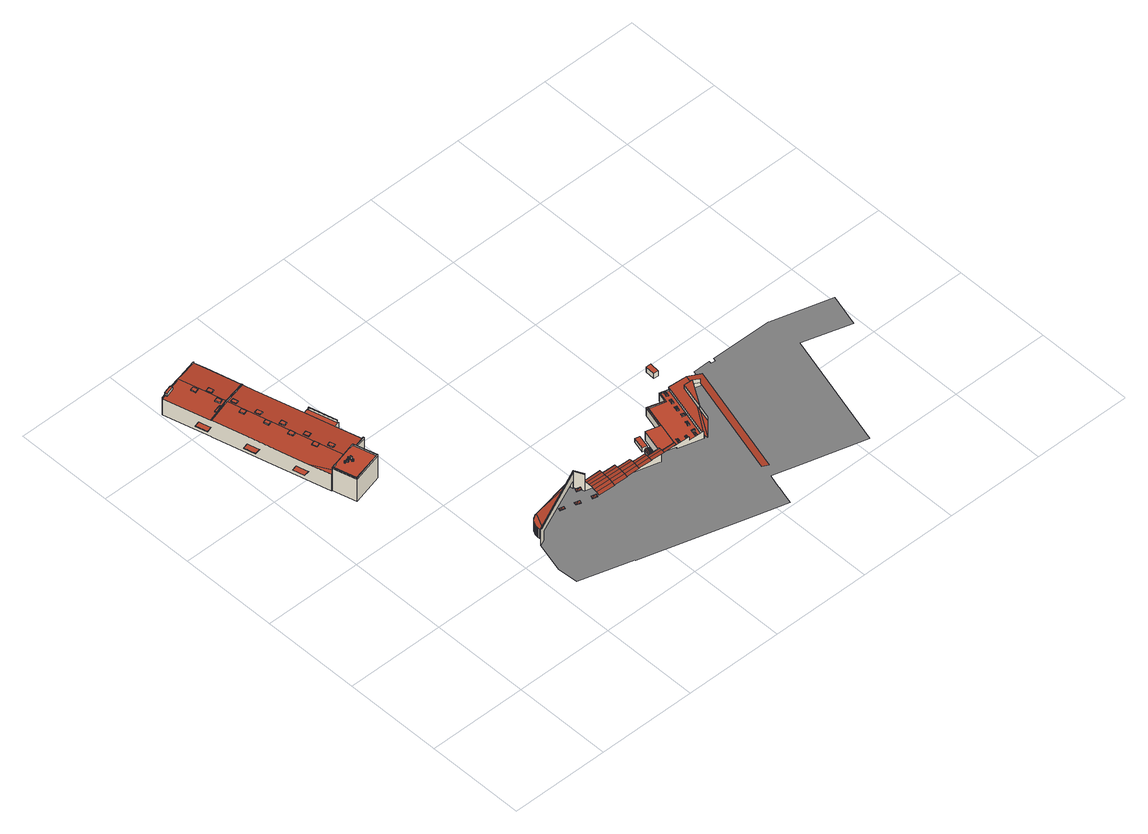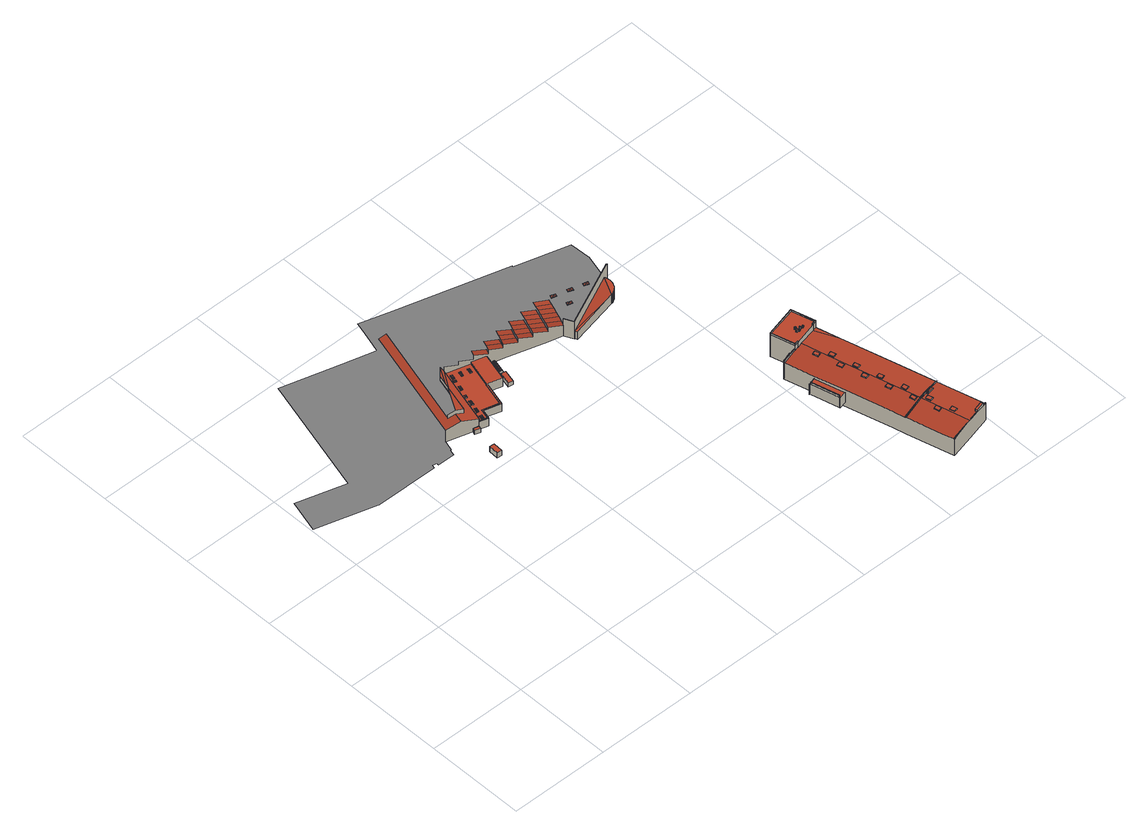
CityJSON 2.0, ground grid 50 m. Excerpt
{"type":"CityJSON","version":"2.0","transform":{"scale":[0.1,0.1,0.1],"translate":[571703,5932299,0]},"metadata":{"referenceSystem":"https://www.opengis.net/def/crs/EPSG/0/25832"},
"CityObjects":{
"building1":{"type":"Building","attributes":{"Grundfläche 2D":"2249.608768","Grundhöhe NN":"0.854"},"children":["building1-1","building1-2","building1-3","building1-4","building1-5","building1-6","building1-7","building1-8","building1-9","building1-10","building1-11","building1-12","building1-13","building1-14","building1-15","building1-16","building1-17","building1-18","building1-19","building1-20","building1-21","building1-22","building1-23","building1-24","building1-25","building1-26","building1-27"],"geometry":[{"type":"Solid","lod":"3","boundaries":[[[[0,1,2,3,4,5,6,7,8,9,10,11,12]],[[13,14,15,16]],[[16,17,13]],[[18,19,20,21,22,23,24,25,26,27,28,29,30,16,15,31,32,33]],[[34,35,36,37,38,39,40,41,42,43,22,21,20,19,18,33,32,31,44,45,46,47,48,49,50]],[[51,52,53,54,55,56,57,58,59,60,61]],[[60,59,5,4]],[[6,5,59,58]],[[58,57,7,6]],[[8,7,57,56]],[[9,8,56,55]],[[10,9,55,54]],[[54,53,11,10]],[[53,62,12,11]],[[62,63,0,12]],[[1,0,63,64]],[[64,65,66,3,2,1]],[[66,61,60,4,3]],[[49,48,67,68,69,70,50]],[[71,72,73,74,42,41,40,39,38,37,36,35,34,50,70,75]],[[42,74,76,77,26,25,24,23,22,43]],[[27,26,77,78,79,80,81,82,17,16,30,29,28]],[[13,17,82,83]],[[53,14,13,62]],[[62,13,83,84,63]],[[64,63,84,85]],[[68,67,48,47,46,66,65,64,85,69]],[[66,46,45,61]],[[61,45,44,51]],[[52,51,44,31,15]],[[52,15,14,53]],[[71,75,70,69,85,84,83,82,81,80,79,78,77,76,74,73,72]]]],"semantics":{"surfaces":[{"type":"RoofSurface"},{"type":"WallSurface"},{"type":"GroundSurface"}],"values":[[0,0,0,0,0,0,1,1,1,1,1,1,1,1,1,1,1,1,1,1,1,1,1,1,1,1,1,1,1,1,1,2]]}}]},
"building1-1":{"type":"BuildingInstallation","parents":["building1"],"geometry":[{"type":"MultiSurface","lod":"3","boundaries":[[[86,87,88,89,90]],[[88,87,91,92]],[[93,90,89,88,92,94]],[[86,90,93,95]],[[87,86,95,91]]],"semantics":{"surfaces":[{"type":"RoofSurface"},{"type":"WallSurface"}],"values":[0,1,1,1,1]}}]},
"building1-2":{"type":"BuildingInstallation","parents":["building1"],"geometry":[{"type":"MultiSurface","lod":"3","boundaries":[[[96,97,98,99]],[[99,98,100,101]],[[96,99,101,102]],[[97,96,102,103]],[[98,97,103,100]]],"semantics":{"surfaces":[{"type":"RoofSurface"},{"type":"WallSurface"}],"values":[0,1,1,1,1]}}]},
"building1-3":{"type":"BuildingInstallation","parents":["building1"],"geometry":[{"type":"MultiSurface","lod":"3","boundaries":[[[104,105,106,107,108,109,110,111,112,113,114]],[[115,116,106,105]],[[116,117,107,106]],[[118,119,115,105,104,114]],[[117,120,121,109,108,107]],[[121,122,110,109]],[[122,123,111,110]],[[123,124,112,111]],[[124,125,118,114,113,112]]],"semantics":{"surfaces":[{"type":"RoofSurface"},{"type":"WallSurface"}],"values":[0,1,1,1,1,1,1,1,1]}}]},
"building1-4":{"type":"BuildingInstallation","parents":["building1"],"geometry":[{"type":"MultiSurface","lod":"3","boundaries":[[[126,127,128,129]],[[130,131,127,126]],[[131,132,128,127]],[[132,133,129,128]],[[133,130,126,129]]],"semantics":{"surfaces":[{"type":"RoofSurface"},{"type":"WallSurface"}],"values":[0,1,1,1,1]}}]},
"building1-5":{"type":"BuildingInstallation","parents":["building1"],"geometry":[{"type":"MultiSurface","lod":"3","boundaries":[[[134,135,136,137]],[[135,134,138,139]],[[139,140,136,135]],[[140,141,137,136]],[[141,138,134,137]]],"semantics":{"surfaces":[{"type":"RoofSurface"},{"type":"WallSurface"}],"values":[0,1,1,1,1]}}]},
"building1-6":{"type":"BuildingInstallation","parents":["building1"],"geometry":[{"type":"MultiSurface","lod":"3","boundaries":[[[142,143,144,145]],[[142,146,147,143]],[[148,149,145]],[[149,142,145]],[[150,151,146]],[[151,147,146]],[[149,148,152,153]],[[153,154,142,149]],[[154,155,146,142]],[[155,156,150,146]],[[156,157,151,150]],[[157,158,147,151]],[[143,147,158,159]]],"semantics":{"surfaces":[{"type":"RoofSurface"},{"type":"WallSurface"}],"values":[0,0,0,0,0,0,1,1,1,1,1,1,1]}}]},
"building1-7":{"type":"BuildingInstallation","parents":["building1"],"geometry":[{"type":"MultiSurface","lod":"3","boundaries":[[[160,161,162,144,143,163,164,165,166]],[[160,167,168,161]],[[28,29,164,163]],[[164,29,18,169,38,167,160,166,165]],[[38,39,168,167]],[[39,170,161,168]],[[170,19,152,148,145,144,162,161]],[[143,159,28,163]]],"semantics":{"surfaces":[{"type":"RoofSurface"},{"type":"WallSurface"}],"values":[0,0,1,1,1,1,1,1]}}]},
"building1-8":{"type":"BuildingInstallation","parents":["building1"],"geometry":[{"type":"MultiSurface","lod":"3","boundaries":[[[171,172,173,174]],[[175,176,174,173]],[[171,174,176,177]],[[177,178,172,171]],[[173,172,178,175]]],"semantics":{"surfaces":[{"type":"RoofSurface"},{"type":"WallSurface"}],"values":[0,1,1,1,1]}}]},
"building1-9":{"type":"BuildingInstallation","parents":["building1"],"geometry":[{"type":"MultiSurface","lod":"3","boundaries":[[[179,180,181,182]],[[183,184,182,181]],[[179,182,184,185]],[[185,186,180,179]],[[181,180,186,183]]],"semantics":{"surfaces":[{"type":"RoofSurface"},{"type":"WallSurface"}],"values":[0,1,1,1,1]}}]},
"building1-10":{"type":"BuildingInstallation","parents":["building1"],"geometry":[{"type":"MultiSurface","lod":"3","boundaries":[[[187,188,189,190]],[[191,192,190,189]],[[187,190,192,193]],[[193,194,188,187]],[[189,188,194,191]]],"semantics":{"surfaces":[{"type":"RoofSurface"},{"type":"WallSurface"}],"values":[0,1,1,1,1]}}]},
"building1-11":{"type":"BuildingInstallation","parents":["building1"],"geometry":[{"type":"MultiSurface","lod":"3","boundaries":[[[195,196,197,198,199]],[[24,25,200,196,195,201]],[[197,196,200,202,203,204]],[[198,197,204,205]],[[206,207,201,195,199,198,205]]],"semantics":{"surfaces":[{"type":"RoofSurface"},{"type":"WallSurface"}],"values":[0,1,1,1,1]}}]},
"building1-12":{"type":"BuildingInstallation","parents":["building1"],"geometry":[{"type":"MultiSurface","lod":"3","boundaries":[[[207,208,23,201]],[[209,210,43,211]],[[43,210,42]],[[201,23,24]],[[206,208,207]],[[209,211,41]],[[41,42,210,209]]],"semantics":{"surfaces":[{"type":"RoofSurface"},{"type":"WallSurface"}],"values":[0,0,1,1,1,1,1]}}]},
"building1-13":{"type":"BuildingInstallation","parents":["building1"],"geometry":[{"type":"MultiSurface","lod":"3","boundaries":[[[212,213,214,215]],[[213,212,216,217]],[[215,214,218,219]],[[212,215,219,216]],[[214,213,217,218]]],"semantics":{"surfaces":[{"type":"RoofSurface"},{"type":"WallSurface"}],"values":[0,1,1,1,1]}}]},
"building1-14":{"type":"BuildingInstallation","parents":["building1"],"geometry":[{"type":"MultiSurface","lod":"3","boundaries":[[[220,221,222,223]],[[224,225,223,222]],[[220,223,225,226]],[[226,227,221,220]],[[222,221,227,224]]],"semantics":{"surfaces":[{"type":"RoofSurface"},{"type":"WallSurface"}],"values":[0,1,1,1,1]}}]},
"building1-15":{"type":"BuildingInstallation","parents":["building1"],"geometry":[{"type":"MultiSurface","lod":"3","boundaries":[[[228,229,230,231]],[[232,233,231,230]],[[228,231,233,234]],[[234,235,229,228]],[[230,229,235,232]]],"semantics":{"surfaces":[{"type":"RoofSurface"},{"type":"WallSurface"}],"values":[0,1,1,1,1]}}]},
"building1-16":{"type":"BuildingInstallation","parents":["building1"],"geometry":[{"type":"MultiSurface","lod":"3","boundaries":[[[236,237,238,239]],[[239,238,240,241]],[[236,239,241,242]],[[237,236,242,243]],[[238,237,243,240]]],"semantics":{"surfaces":[{"type":"RoofSurface"},{"type":"WallSurface"}],"values":[0,1,1,1,1]}}]},
"building1-17":{"type":"BuildingInstallation","parents":["building1"],"geometry":[{"type":"MultiSurface","lod":"3","boundaries":[[[244,245,246,247]],[[247,246,248,249]],[[244,247,249,250]],[[245,244,250,251]],[[246,245,251,248]]],"semantics":{"surfaces":[{"type":"RoofSurface"},{"type":"WallSurface"}],"values":[0,1,1,1,1]}}]},
"building1-18":{"type":"BuildingInstallation","parents":["building1"],"geometry":[{"type":"MultiSurface","lod":"3","boundaries":[[[252,253,254,255]],[[255,254,256,257]],[[252,255,257,258]],[[253,252,258,259]],[[259,256,254,253]]],"semantics":{"surfaces":[{"type":"RoofSurface"},{"type":"WallSurface"}],"values":[0,1,1,1,1]}}]},
"building1-19":{"type":"BuildingInstallation","parents":["building1"],"geometry":[{"type":"MultiSurface","lod":"3","boundaries":[[[260,261,262,263]],[[48,262,261,47]],[[49,50,263,262,48]],[[50,34,260,263]],[[47,261,260,34]]],"semantics":{"surfaces":[{"type":"RoofSurface"},{"type":"WallSurface"}],"values":[0,1,1,1,1]}}]},
"building1-20":{"type":"BuildingInstallation","parents":["building1"],"geometry":[{"type":"MultiSurface","lod":"3","boundaries":[[[264,265,266,267]],[[267,266,268,269]],[[264,267,269,270]],[[265,264,270,271]],[[266,265,271,268]]],"semantics":{"surfaces":[{"type":"RoofSurface"},{"type":"WallSurface"}],"values":[0,1,1,1,1]}}]},
"building1-21":{"type":"BuildingInstallation","parents":["building1"],"geometry":[{"type":"MultiSurface","lod":"3","boundaries":[[[272,202,200,273]],[[273,200,25,26]],[[26,27,272,273]],[[202,272,27,203]]],"semantics":{"surfaces":[{"type":"RoofSurface"},{"type":"WallSurface"}],"values":[0,1,1,1]}}]},
"building1-22":{"type":"BuildingInstallation","parents":["building1"],"geometry":[{"type":"MultiSurface","lod":"3","boundaries":[[[274,275,276,277]],[[277,276,278,279]],[[279,280,274,277]],[[280,281,275,274]],[[276,275,281,278]]],"semantics":{"surfaces":[{"type":"RoofSurface"},{"type":"WallSurface"}],"values":[0,1,1,1,1]}}]},
"building1-23":{"type":"BuildingInstallation","parents":["building1"],"geometry":[{"type":"MultiSurface","lod":"3","boundaries":[[[282,283,284,285]],[[285,284,286,287]],[[282,285,287,288]],[[283,282,288,289]],[[284,283,289,286]]],"semantics":{"surfaces":[{"type":"RoofSurface"},{"type":"WallSurface"}],"values":[0,1,1,1,1]}}]},
"building1-24":{"type":"BuildingInstallation","parents":["building1"],"geometry":[{"type":"MultiSurface","lod":"3","boundaries":[[[290,291,292,67]],[[293,68,67,292]],[[68,294,290,67]],[[294,295,291,290]],[[295,293,292,291]],[[295,294,68,293]]],"semantics":{"surfaces":[{"type":"RoofSurface"},{"type":"WallSurface"},{"type":"OuterCeilingSurface"}],"values":[0,1,1,1,1,2]}}]},
"building1-25":{"type":"BuildingInstallation","parents":["building1"],"geometry":[{"type":"MultiSurface","lod":"3","boundaries":[[[296,297,298,299]],[[300,301,299,298]],[[301,302,296,299]],[[302,303,297,296]],[[303,300,298,297]],[[303,302,301,300]]],"semantics":{"surfaces":[{"type":"RoofSurface"},{"type":"WallSurface"},{"type":"OuterCeilingSurface"}],"values":[0,1,1,1,1,2]}}]},
"building1-26":{"type":"BuildingInstallation","parents":["building1"],"geometry":[{"type":"MultiSurface","lod":"3","boundaries":[[[304,305,306,307,308]],[[309,310,311,306,305,304]],[[311,312,307,306]],[[312,313,308,307]],[[313,309,304,308]],[[311,310,309,313,312]]],"semantics":{"surfaces":[{"type":"RoofSurface"},{"type":"WallSurface"},{"type":"OuterCeilingSurface"}],"values":[0,1,1,1,1,2]}}]},
"building1-27":{"type":"BuildingInstallation","parents":["building1"],"geometry":[{"type":"MultiSurface","lod":"3","boundaries":[[[314,315,316,317]],[[318,319,317,316]],[[319,320,314,317]],[[320,321,315,314]],[[321,318,316,315]],[[321,320,319,318]]],"semantics":{"surfaces":[{"type":"RoofSurface"},{"type":"WallSurface"},{"type":"OuterCeilingSurface"}],"values":[0,1,1,1,1,2]}}]},
"building2":{"type":"Building","attributes":{"Grundfläche 2D":"9585.259256","Grundhöhe NN":"3.189"},"children":["building2-1","building2-2","building2-3","building2-4","building2-5","building2-6","building2-7","building2-8","building2-9","building2-10","building2-11","building2-12","building2-13"],"geometry":[{"type":"MultiSurface","lod":"3","boundaries":[[[322,323,324,325]],[[326,322,325,327]],[[323,328,329,324]],[[328,330,331,329]],[[330,332,333,331]],[[332,334,335,333]],[[334,336,337,335]],[[336,338,339,337]],[[338,340,341,339]],[[340,342,343,341]],[[344,345,346,347,342,340,338,336,334,332,330,328,323,322,326,348,349]],[[342,347,350,343]],[[347,346,351,350]],[[346,345,352,351]],[[345,344,353,352]],[[344,349,354,353]],[[349,348,355,354]],[[356,348,326]],[[326,327,357,358,359,360,361,362,356]],[[348,363,364,355]],[[365,366,367,368]],[[356,363,348]],[[369,370,371,372]],[[372,371,373,374]],[[374,373,375,376]],[[363,356,362,364]],[[368,377,378,365]],[[379,380,381,361,360]],[[376,375,382,383]],[[383,382,384,385]],[[385,384,386,380]],[[387,388,389,390]],[[388,391,392,389]],[[391,393,394,392]],[[393,395,396,394]],[[395,397,398,396]],[[399,400,401,402]],[[400,403,404,401]],[[403,405,406,404]],[[405,407,408,406]],[[409,410,411,412]],[[410,413,414,411]],[[413,415,416,414]],[[417,418,419,420]],[[408,407,416,415,421,422,423,424,425,426,427,428,429,430,431,432,433,434,435,436,437,438,439,440,441,381,380,386,398,397]],[[418,422,421,419]],[[442,443,444,445,446,447,448,449,357,327,325,324,329,331,333,335,337,339,341,343,350,351,352,353,354,355,364,362,361,381,441,440,439,438,437,436,450,451,452,453,454,455,456,457,458,459,460,461,462,463,464,465,466,467,468,469,470,471,472,473,474,475,476]],[[477,424,423,478]],[[435,479,450,436]],[[434,433,480,479,435]],[[480,433,432,481,482]],[[483,451,450,479,480,482,484]],[[485,482,481,486]],[[483,487,452,451]],[[487,483,484,488]],[[489,485,486,490]],[[432,431,430,491,492,493,494,490,486,481]],[[495,496,497,498]],[[496,495,499]],[[487,500,453,452]],[[490,494,501,489]],[[488,484,482,485,489,501,502,503,504,505,506]],[[487,488,506,500]],[[507,508,496,499]],[[500,509,454,453]],[[494,493,502,501]],[[492,491,498,510,504,503]],[[500,506,505,509]],[[509,511,455,454]],[[512,497,496,508,513]],[[493,492,503,502]],[[511,509,505,504]],[[514,515,510,498,497,512]],[[516,517,518,519,515,514]],[[520,521,522,523]],[[513,508,524]],[[521,525,526,522]],[[522,526,527,523]],[[525,521,520,528]],[[528,520,523,527]],[[525,528,527,526]],[[524,529,516,514,512,513]],[[510,515,519,456,455,511,504]]],"semantics":{"surfaces":[{"type":"WallSurface"},{"type":"RoofSurface"},{"type":"GroundSurface"}],"values":[0,0,0,0,0,0,0,0,0,0,1,0,0,0,0,0,0,1,0,0,0,1,1,1,1,0,0,0,1,1,1,1,1,1,1,1,1,1,1,1,1,1,1,1,0,1,2,1,0,1,0,0,0,0,0,0,1,1,1,0,0,1,0,0,0,0,0,0,0,0,0,0,1,1,0,1,0,1,2,0,0,0,0]}}]},
"building2-1":{"type":"BuildingInstallation","parents":["building2"],"geometry":[{"type":"MultiSurface","lod":"3","boundaries":[[[530,531,532]],[[530,533,531]],[[530,532,534]],[[530,534,533]],[[535,532,531,536]],[[537,534,532,535]],[[538,533,534,537]],[[536,531,533,538]]],"semantics":{"surfaces":[{"type":"RoofSurface"},{"type":"WallSurface"}],"values":[0,0,0,0,1,1,1,1]}}]},
"building2-2":{"type":"BuildingInstallation","parents":["building2"],"geometry":[{"type":"MultiSurface","lod":"3","boundaries":[[[539,540,541]],[[539,542,540]],[[539,541,543]],[[539,543,542]],[[544,541,540,545]],[[546,543,541,544]],[[547,542,543,546]],[[545,540,542,547]]],"semantics":{"surfaces":[{"type":"RoofSurface"},{"type":"WallSurface"}],"values":[0,0,0,0,1,1,1,1]}}]},
"building2-3":{"type":"BuildingInstallation","parents":["building2"],"geometry":[{"type":"MultiSurface","lod":"3","boundaries":[[[548,549,550]],[[548,551,549]],[[548,550,552]],[[548,552,551]],[[553,550,549,554]],[[555,552,550,553]],[[556,551,552,555]],[[554,549,551,556]]],"semantics":{"surfaces":[{"type":"RoofSurface"},{"type":"WallSurface"}],"values":[0,0,0,0,1,1,1,1]}}]},
"building2-4":{"type":"BuildingInstallation","parents":["building2"],"geometry":[{"type":"MultiSurface","lod":"3","boundaries":[[[557,558,559]],[[557,560,558]],[[557,559,561]],[[557,561,560]],[[562,559,558,563]],[[564,561,559,562]],[[565,560,561,564]],[[563,558,560,565]]],"semantics":{"surfaces":[{"type":"RoofSurface"},{"type":"WallSurface"}],"values":[0,0,0,0,1,1,1,1]}}]},
"building2-5":{"type":"BuildingInstallation","parents":["building2"],"geometry":[{"type":"MultiSurface","lod":"3","boundaries":[[[566,567,568]],[[568,567,569]],[[570,567,566]],[[569,567,570]],[[571,572,566,568]],[[572,573,570,566]],[[573,574,569,570]],[[574,571,568,569]]],"semantics":{"surfaces":[{"type":"RoofSurface"},{"type":"WallSurface"}],"values":[0,0,0,0,1,1,1,1]}}]},
"building2-6":{"type":"BuildingInstallation","parents":["building2"],"geometry":[{"type":"MultiSurface","lod":"3","boundaries":[[[575,576,577]],[[577,576,578]],[[579,576,575]],[[578,576,579]],[[580,581,575,577]],[[581,582,579,575]],[[582,583,578,579]],[[583,580,577,578]]],"semantics":{"surfaces":[{"type":"RoofSurface"},{"type":"WallSurface"}],"values":[0,0,0,0,1,1,1,1]}}]},
"building2-7":{"type":"BuildingInstallation","parents":["building2"],"geometry":[{"type":"MultiSurface","lod":"3","boundaries":[[[584,585,586]],[[586,585,587]],[[588,585,584]],[[587,585,588]],[[584,586,589,590]],[[590,591,588,584]],[[591,592,587,588]],[[592,589,586,587]]],"semantics":{"surfaces":[{"type":"RoofSurface"},{"type":"WallSurface"}],"values":[0,0,0,0,1,1,1,1]}}]},
"building2-8":{"type":"BuildingInstallation","parents":["building2"],"geometry":[{"type":"MultiSurface","lod":"3","boundaries":[[[593,594,595]],[[595,594,596]],[[597,594,593]],[[596,594,597]],[[598,599,593,595]],[[599,600,597,593]],[[600,601,596,597]],[[601,598,595,596]]],"semantics":{"surfaces":[{"type":"RoofSurface"},{"type":"WallSurface"}],"values":[0,0,0,0,1,1,1,1]}}]},
"building2-9":{"type":"BuildingInstallation","parents":["building2"],"geometry":[{"type":"MultiSurface","lod":"3","boundaries":[[[602,603,604]],[[604,603,605]],[[606,603,602]],[[605,603,606]],[[607,608,602,604]],[[609,606,602,608]],[[605,606,609,610]],[[610,607,604,605]]],"semantics":{"surfaces":[{"type":"RoofSurface"},{"type":"WallSurface"}],"values":[0,0,0,0,1,1,1,1]}}]},
"building2-10":{"type":"BuildingInstallation","parents":["building2"],"geometry":[{"type":"MultiSurface","lod":"3","boundaries":[[[611,612,613]],[[613,612,614]],[[615,612,611]],[[614,612,615]],[[616,617,615,611]],[[618,616,611,613]],[[617,619,614,615]],[[619,618,613,614]]],"semantics":{"surfaces":[{"type":"RoofSurface"},{"type":"WallSurface"}],"values":[0,0,0,0,1,1,1,1]}}]},
"building2-11":{"type":"BuildingInstallation","parents":["building2"],"geometry":[{"type":"MultiSurface","lod":"3","boundaries":[[[620,621,622]],[[622,621,623]],[[624,621,620]],[[623,621,624]],[[625,626,620,622]],[[626,627,624,620]],[[627,628,623,624]],[[628,625,622,623]]],"semantics":{"surfaces":[{"type":"RoofSurface"},{"type":"WallSurface"}],"values":[0,0,0,0,1,1,1,1]}}]},
"building2-12":{"type":"BuildingInstallation","parents":["building2"],"geometry":[{"type":"MultiSurface","lod":"3","boundaries":[[[629,630,631]],[[631,630,632]],[[633,630,629]],[[632,630,633]],[[634,635,629,631]],[[635,636,633,629]],[[636,637,632,633]],[[637,634,631,632]]],"semantics":{"surfaces":[{"type":"RoofSurface"},{"type":"WallSurface"}],"values":[0,0,0,0,1,1,1,1]}}]},
"building2-13":{"type":"BuildingInstallation","parents":["building2"],"geometry":[{"type":"MultiSurface","lod":"3","boundaries":[[[638,639,640]],[[640,639,641]],[[642,639,638]],[[641,639,642]],[[638,640,643,644]],[[645,642,638,644]],[[641,642,645,646]],[[646,643,640,641]]],"semantics":{"surfaces":[{"type":"RoofSurface"},{"type":"WallSurface"}],"values":[0,0,0,0,1,1,1,1]}}]},
"building3":{"type":"Building","attributes":{"Grundfläche 2D":"57.498066","Grundhöhe NN":"3.150"},"children":["building3-1"],"geometry":[{"type":"Solid","lod":"3","boundaries":[[[[647,648,649,650,651,652,653]],[[648,647,654,655]],[[656,650,649,648,655,657]],[[658,652,651,650,656,659]],[[653,652,658,660]],[[647,653,660,654]],[[658,659,656,657,655,654,660]]]],"semantics":{"surfaces":[{"type":"RoofSurface"},{"type":"WallSurface"},{"type":"GroundSurface"}],"values":[[0,1,1,1,1,1,2]]}}]},
"building3-1":{"type":"BuildingInstallation","parents":["building3"],"geometry":[{"type":"MultiSurface","lod":"3","boundaries":[[[661,662,663,664]],[[652,665,664,663]],[[661,664,665,666]],[[666,651,662,661]],[[651,652,663,662]]],"semantics":{"surfaces":[{"type":"RoofSurface"},{"type":"WallSurface"}],"values":[0,1,1,1,1]}}]},
"building4":{"type":"Building","attributes":{"Grundfläche 2D":"13.628985","Grundhöhe NN":"3.214"},"geometry":[{"type":"Solid","lod":"3","boundaries":[[[[667,668,669,670]],[[671,667,670,672]],[[673,671,672,674]],[[675,673,674,676]],[[677,675,676,678]],[[679,677,678,680]],[[681,682,680,678,676,674,672,670,669,683,684]],[[679,680,682,685]],[[686,668,667,671,673,675,677,679,685,687]],[[669,668,686,683]],[[685,682,681,684,683,686,687]]]],"semantics":{"surfaces":[{"type":"RoofSurface"},{"type":"WallSurface"},{"type":"GroundSurface"}],"values":[[0,0,0,0,0,0,1,1,1,1,2]]}}]},
"building5":{"type":"Building","attributes":{"Grundfläche 2D":"15.785081","Grundhöhe NN":"3.218"},"geometry":[{"type":"Solid","lod":"3","boundaries":[[[[688,689,690,691]],[[692,693,691,690]],[[693,694,688,691]],[[694,695,689,688]],[[695,692,690,689]],[[695,694,693,692]]]],"semantics":{"surfaces":[{"type":"RoofSurface"},{"type":"WallSurface"},{"type":"GroundSurface"}],"values":[[0,1,1,1,1,2]]}}]},
"building6":{"type":"Building","attributes":{"Grundfläche 2D":"12.289999","Grundhöhe NN":"3.055"},"geometry":[{"type":"Solid","lod":"3","boundaries":[[[[696,697,698,699]],[[700,701,699,698]],[[701,702,696,699]],[[702,703,697,696]],[[703,700,698,697]],[[703,702,701,700]]]],"semantics":{"surfaces":[{"type":"RoofSurface"},{"type":"WallSurface"},{"type":"GroundSurface"}],"values":[[0,1,1,1,1,2]]}}]}
},
"vertices":[
[255,1265,149],[411,1306,149],[380,1423,149],[379,1424,149],[359,1419,149],[359,1417,149],[378,1422,149],[408,1307,149],[256,1269,149],[226,1382,149],[245,1387,149],[244,1389,149],[223,1383,149],[223,1383,106],[244,1389,109],[244,1391,109],[192,1494,106],[221,1383,106],[189,1987,115],[188,1990,115],[163,2090,115],[155,2122,115],[129,2224,115],[119,2222,114],[71,2209,111],[29,2198,108],[10,2193,106],[11,2189,106],[71,1960,106],[72,1956,106],[116,1786,106],[334,1414,115],[302,1541,115],[272,1657,115],[458,1444,106],[421,1585,106],[383,1732,106],[322,1963,106],[308,2019,106],[307,2023,106],[262,2196,106],[247,2252,106],[246,2255,106],[147,2229,114],[359,1421,113],[360,1419,113],[379,1424,112],[380,1423,112],[381,1420,112],[400,1425,110],[459,1440,106],[359,1421,142],[244,1391,142],[244,1389,142],[245,1387,142],[226,1382,142],[256,1269,142],[408,1307,142],[378,1422,142],[359,1417,142],[359,1419,142],[360,1419,142],[223,1383,142],[255,1265,142],[411,1306,142],[380,1423,142],[379,1424,142],[381,1420,82],[381,1420,80],[381,1420,9],[459,1440,9],[308,2019,9],[307,2023,9],[247,2252,9],[246,2255,9],[322,1963,9],[129,2224,9],[10,2193,9],[11,2189,9],[71,1960,9],[72,1956,9],[116,1786,9],[221,1383,9],[223,1383,9],[255,1265,9],[411,1306,9],
[300,1364,153],[297,1373,153],[292,1372,153],[293,1370,153],[295,1362,153],[297,1373,142],[292,1372,142],[295,1362,142],[293,1370,142],[300,1364,142],
[283,1367,153],[286,1368,153],[285,1373,153],[281,1372,153],[285,1373,142],[281,1372,142],[283,1367,142],[286,1368,142],
[319,1354,153],[318,1358,153],[315,1357,153],[315,1358,153],[314,1358,153],[311,1357,153],[312,1353,153],[315,1354,153],[316,1352,153],[316,1353,153],[319,1353,153],[318,1358,142],[315,1357,142],[315,1358,142],[319,1353,142],[319,1354,142],[314,1358,142],[311,1357,142],[312,1353,142],[315,1354,142],[316,1352,142],[316,1353,142],
[308,1378,153],[309,1375,153],[313,1376,153],[312,1379,153],[308,1378,142],[309,1375,142],[313,1376,142],[312,1379,142],
[311,1373,154],[313,1367,154],[323,1369,154],[322,1376,154],[311,1373,142],[313,1367,142],[323,1369,142],[322,1376,142],
[148,1983,117],[117,1972,115],[131,1975,116],[149,1980,117],[148,1987,117],[114,1982,115],[153,1981,117],[152,1984,117],[151,1987,117],[150,1990,117],[153,1981,112],[152,1984,112],[148,1983,112],[148,1987,112],[151,1987,112],[150,1990,112],[114,1982,110],[117,1972,110],
[190,1987,121],[189,1990,121],[188,1990,121],[71,1960,110],[72,1956,110],[150,1976,118],[189,1987,121],[308,2019,110],[307,2023,110],[190,1987,115],[189,1990,115],
[235,1834,119],[253,1839,119],[246,1864,119],[229,1860,119],[246,1864,113],[229,1860,115],[235,1834,115],[253,1839,113],
[281,1536,119],[300,1541,119],[293,1566,119],[274,1561,119],[293,1566,115],[274,1561,113],[281,1536,114],[300,1541,115],
[251,1652,119],[269,1657,119],[263,1682,119],[245,1677,119],[263,1682,115],[245,1677,113],[251,1652,113],[269,1657,115],
[71,2209,124],[29,2198,124],[32,2185,124],[75,2196,124],[72,2206,124],[29,2198,112],[71,2209,115],[30,2194,112],[30,2194,108],[32,2185,108],[75,2196,111],[72,2206,111],[72,2206,115],
[120,2218,114],[247,2252,112],[246,2255,112],[148,2226,114],
[205,1950,118],[222,1955,118],[216,1980,118],[199,1976,118],[205,1950,115],[222,1955,113],[216,1980,113],[199,1976,115],
[190,1883,119],[209,1888,119],[202,1913,119],[183,1908,119],[202,1913,115],[183,1908,113],[190,1883,113],[209,1888,115],
[175,2066,119],[192,2071,119],[186,2096,119],[168,2091,119],[186,2096,113],[168,2091,115],[175,2066,115],[192,2071,113],
[266,1719,119],[284,1724,119],[277,1749,119],[259,1744,119],[277,1749,113],[259,1744,114],[266,1719,114],[284,1724,113],
[221,1767,119],[239,1773,119],[232,1797,119],[214,1792,119],[232,1797,115],[214,1792,113],[221,1767,113],[239,1773,115],
[326,1488,119],[344,1492,119],[337,1518,119],[320,1514,119],[337,1518,113],[320,1514,114],[326,1488,114],[344,1492,113],
[458,1444,118],[380,1423,118],[381,1420,118],[459,1440,118],
[160,1999,119],[178,2004,119],[171,2029,119],[153,2024,119],[171,2029,115],[153,2024,113],[160,1999,113],[178,2004,115],
[11,2189,112],[10,2193,112],
[130,2115,119],[148,2120,119],[141,2144,119],[123,2139,119],[141,2144,115],[123,2139,113],[130,2115,113],[148,2120,115],
[296,1604,118],[315,1609,118],[307,1634,118],[289,1629,118],[307,1634,113],[289,1629,114],[296,1604,114],[315,1609,113],
[386,1399,82],[405,1404,82],[400,1425,82],[400,1425,80],[386,1399,80],[405,1404,80],
[89,1779,63],[103,1721,63],[131,1727,63],[116,1786,63],[131,1727,61],[116,1786,61],[89,1779,61],[103,1721,61],
[71,1959,64],[71,1960,64],[56,2018,64],[28,2010,64],[44,1952,64],[71,1959,62],[71,1960,62],[56,2018,62],[28,2010,62],[44,1952,62],
[150,1546,63],[165,1488,63],[192,1494,63],[177,1553,63],[192,1494,61],[177,1553,61],[150,1546,61],[165,1488,61],
[649,555,88],[647,562,88],[647,562,32],[649,555,32],[651,549,88],[651,549,32],[646,570,88],[646,570,32],[645,577,88],[645,577,32],[646,585,88],[646,585,32],[647,592,88],[647,592,32],[649,600,88],[649,600,32],[652,607,88],[652,607,32],[656,614,88],[656,614,32],[661,621,88],[661,621,32],[684,640,88],[678,636,88],[672,632,88],[666,627,88],[697,645,88],[691,643,88],[666,627,32],[672,632,32],[678,636,32],[684,640,32],[691,643,32],[697,645,32],[948,686,78],[622,536,32],[622,536,135],[651,549,135],[952,688,135],[952,688,32],[948,686,32],[944,699,78],[944,699,32],[951,684,135],[624,534,135],[624,534,133],[951,684,133],[937,516,127],[1008,496,149],[1014,518,146],[944,538,124],[1020,539,143],[950,559,120],[1026,561,138],[956,581,115],[970,642,133],[970,642,135],[973,642,135],[973,642,95],[973,642,32],[1032,582,132],[961,602,109],[1038,603,126],[967,622,103],[1043,623,118],[1082,499,146],[1088,521,143],[1020,539,119],[1014,518,123],[1094,542,138],[1026,561,115],[1099,563,132],[1032,582,109],[1105,584,126],[1038,603,103],[1111,604,118],[1043,623,95],[1155,502,143],[1161,523,138],[1094,542,115],[1088,521,119],[1167,544,132],[1099,563,109],[1173,565,126],[1105,584,103],[1178,585,118],[1111,604,95],[1228,504,138],[1234,526,132],[1167,544,109],[1161,523,115],[1240,546,126],[1173,565,103],[1246,566,118],[1178,585,95],[1302,507,132],[1308,527,126],[1240,546,103],[1234,526,109],[1246,566,95],[1313,548,118],[1313,548,95],[1381,529,118],[1381,529,95],[1449,510,118],[1449,510,95],[1516,491,118],[1516,491,95],[1516,491,75],[1449,510,75],[1394,525,75],[1394,525,85],[1381,529,85],[1322,545,85],[1322,545,32],[1313,548,32],[1246,566,32],[1178,585,32],[1111,604,32],[1043,623,32],[1565,57,32],[1550,3,32],[1390,48,32],[1390,49,32],[850,200,32],[851,205,32],[587,280,32],[580,384,32],[1360,682,32],[1427,663,32],[1461,784,32],[1545,760,32],[1558,808,32],[1602,795,32],[1753,753,32],[1768,803,32],[1773,801,32],[1781,831,32],[1868,830,32],[1867,825,32],[1865,819,32],[1889,814,32],[1893,831,32],[2207,827,32],[2208,827,32],[2209,826,32],[2505,742,32],[2459,579,32],[2217,649,32],[2048,45,32],[1754,127,32],[1603,169,32],[1597,171,32],[1577,100,32],[1577,97,32],[1375,509,126],[1308,527,103],[1360,682,85],[1432,662,85],[1432,662,75],[1432,662,79],[1427,663,75],[1427,663,79],[1433,661,79],[1433,661,75],[1461,784,75],[1461,784,79],[1465,776,79],[1465,776,75],[1517,491,75],[1601,792,75],[1561,803,75],[1547,753,75],[1517,469,97],[1595,601,109],[1601,619,108],[1517,491,95],[1576,531,109],[1545,760,75],[1547,753,79],[1561,803,79],[1601,792,79],[1602,795,79],[1558,808,79],[1545,760,79],[1576,531,131],[1595,601,131],[1558,808,75],[1602,795,95],[1602,795,75],[1633,735,108],[1633,735,131],[1669,725,119],[1682,772,119],[1705,715,110],[1555,182,110],[1591,173,100],[1753,753,100],[1609,812,32],[1605,797,32],[1605,797,55],[1609,812,55],[1669,725,141],[1631,790,32],[1631,790,55],[1635,804,55],[1635,804,32],[1705,715,131],
[764,559,138],[774,549,136],[778,563,136],[751,555,136],[755,570,136],[778,563,133],[774,549,133],[755,570,133],[751,555,133],
[836,539,138],[846,528,136],[850,543,136],[823,535,136],[827,550,136],[850,543,133],[846,528,133],[827,550,133],[823,535,133],
[911,518,138],[921,507,136],[925,522,136],[898,514,136],[902,528,136],[925,522,133],[921,507,133],[902,528,133],[898,514,133],
[892,593,138],[901,582,136],[905,597,136],[878,589,136],[882,603,136],[905,597,133],[901,582,133],[882,603,133],[878,589,133],
[1429,540,79],[1427,553,81],[1419,543,79],[1426,566,79],[1435,564,79],[1419,543,75],[1429,540,75],[1435,564,75],[1426,566,75],
[1468,529,79],[1466,542,81],[1458,532,79],[1465,555,79],[1474,553,79],[1458,532,75],[1468,529,75],[1474,553,75],[1465,555,75],
[1507,518,79],[1506,531,81],[1498,521,79],[1504,544,79],[1514,541,79],[1498,521,75],[1507,518,75],[1514,541,75],[1504,544,75],
[1520,549,79],[1515,555,83],[1507,553,79],[1509,562,79],[1523,558,79],[1507,553,75],[1520,549,75],[1523,558,75],[1509,562,75],
[1526,587,79],[1525,600,81],[1517,590,79],[1524,613,79],[1533,611,79],[1517,590,75],[1526,587,75],[1533,611,75],[1524,613,75],
[1551,640,79],[1546,649,83],[1537,644,79],[1541,658,79],[1555,654,79],[1551,640,75],[1555,654,75],[1537,644,75],[1541,658,75],
[1552,680,79],[1551,693,81],[1543,683,79],[1549,706,79],[1559,703,79],[1543,683,75],[1552,680,75],[1559,703,75],[1549,706,75],
[1565,726,79],[1564,739,81],[1556,729,79],[1562,752,79],[1572,750,79],[1556,729,75],[1565,726,75],[1572,750,75],[1562,752,75],
[1578,772,79],[1576,785,81],[1569,775,79],[1575,798,79],[1584,796,79],[1569,775,75],[1578,772,75],[1584,796,75],[1575,798,75],
[383,1732,92],[421,1585,92],[455,1594,92],[458,1594,92],[456,1599,92],[421,1736,92],[419,1741,92],[383,1732,31],[421,1585,31],[458,1594,31],[455,1594,31],[421,1736,31],[456,1599,31],[419,1741,31],
[454,1599,105],[456,1599,105],[421,1736,105],[418,1735,105],[418,1735,92],[454,1599,92],
[1311,630,53],[1309,631,49],[1291,567,49],[1294,566,53],[1315,629,56],[1297,565,56],[1319,628,56],[1301,564,56],[1322,627,56],[1305,563,56],[1326,626,53],[1308,562,53],[1329,625,49],[1311,561,49],[1305,563,32],[1311,561,32],[1291,567,32],[1294,566,32],[1329,625,32],[1309,631,32],[1311,630,32],
[1304,642,54],[1328,636,54],[1344,698,54],[1320,704,54],[1344,698,32],[1320,704,32],[1304,642,32],[1328,636,32],
[1636,970,61],[1633,920,61],[1657,918,61],[1661,969,61],[1657,918,31],[1661,969,31],[1636,970,31],[1633,920,31]
]}
